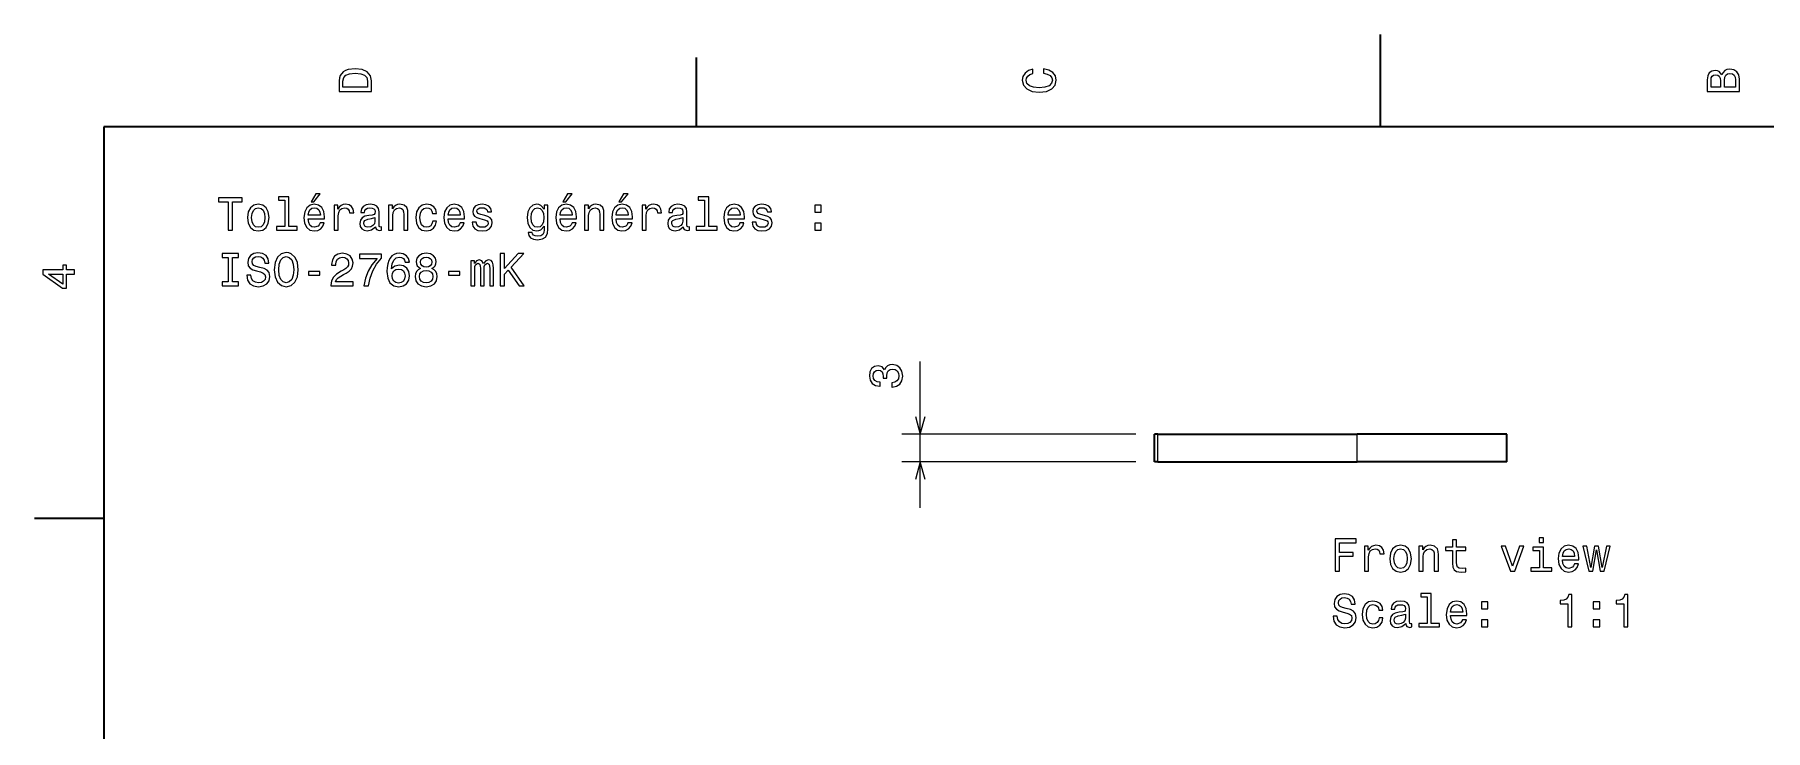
# Model space of a CAD drawing. Extents: x 0 to 297, y 0 to 210.
# Drawn here: x 2.5 to 190.3, y 134.5 to 210 of the extents above; entities that cross this region are included whole.
import ezdxf

# ---------------------------------------------------------------- set-up
doc = ezdxf.new("R2010")
doc.units = 0

msp = doc.modelspace()

# ---------------------------------------------------------------- linework, layer by layer
at = {"color": 7, "lineweight": 35, "ltscale": 0.25}
msp.add_line((148.5, 200), (148.5, 210), dxfattribs=at)
at = {"color": 7, "lineweight": 35, "ltscale": 0.1875}
for p, q in [((74.300003, 200), (74.300003, 207.5)), ((10, 157.5), (2.5, 157.5))]:
    msp.add_line(p, q, dxfattribs=at)
at = {"color": 7, "lineweight": 35}
for p, q in [((287, 200), (10, 200)), ((10, 200), (10, 10)), ((124.349884, 166.655304), (145.983963, 166.655304)), ((124.349884, 163.655304), (145.983963, 163.655304))]:
    msp.add_line(p, q, dxfattribs=at)
at = {"color": 8, "lineweight": 13, "ltscale": 0.397513}
msp.add_line((98.574371, 158.655304), (98.574371, 174.555832), dxfattribs=at)
at = {"color": 8, "lineweight": 13}
for p, q in [((121.97245, 166.655304), (96.574371, 166.655304)), ((121.97245, 163.655304), (96.574371, 163.655304))]:
    msp.add_line(p, q, dxfattribs=at)
at = {"color": 7, "lineweight": 35, "ltscale": 0.009436}
for p, q in [((124.349884, 166.655304), (123.97245, 166.655304)), ((124.349884, 163.655304), (123.97245, 163.655304))]:
    msp.add_line(p, q, dxfattribs=at)
at = {"color": 7, "lineweight": 35, "ltscale": 0.075}
for p, q in [((123.97245, 163.655304), (123.97245, 166.655304)), ((162.209625, 163.655304), (162.209625, 166.655304))]:
    msp.add_line(p, q, dxfattribs=at)
at = {"color": 7, "lineweight": 13, "ltscale": 0.075}
for p, q in [((124.349884, 163.655304), (124.349884, 166.655304)), ((145.983963, 163.655304), (145.983963, 166.655304))]:
    msp.add_line(p, q, dxfattribs=at)
at = {"color": 7, "lineweight": 35, "ltscale": 0.405642}
for p, q in [((162.209625, 166.655304), (145.983963, 166.655304)), ((162.209625, 163.655304), (145.983963, 163.655304))]:
    msp.add_line(p, q, dxfattribs=at)
at = {"color": 7, "lineweight": 13}
for points in [[(35.533215, 204.994965), (35.533215, 203.829971), (39.033215, 203.829971), (39.033215, 204.994965), (38.922264, 205.544678), (38.584366, 205.953171), (38.034657, 206.205338), (37.283215, 206.296112), (36.516644, 206.215424), (36.21405, 206.114563), (35.971977, 205.973343), (35.644165, 205.56485), (35.563473, 205.297562)], [(35.951801, 204.959656), (36.027451, 205.342941), (36.259438, 205.605194), (36.672985, 205.761536), (37.283215, 205.811966), (37.873272, 205.756485), (38.286816, 205.600143), (38.533936, 205.332855), (38.614628, 204.959656), (38.614628, 204.298996), (35.951801, 204.298996)], [(111.93206, 205.817017), (112.35569, 205.716141), (112.658287, 205.549713), (112.844887, 205.317734), (112.905403, 205.045395), (112.814629, 204.71759), (112.54229, 204.460388), (112.098488, 204.28891), (111.483215, 204.233429), (110.872986, 204.28891), (110.424141, 204.455338), (110.151802, 204.71254), (110.055984, 205.045395), (110.106415, 205.287476), (110.247627, 205.494247), (110.474571, 205.655624), (110.787247, 205.766571), (110.787247, 206.245682), (110.308144, 206.094391), (109.94503, 205.832138), (109.718086, 205.474075), (109.637398, 205.045395), (109.763474, 204.510818), (110.116501, 204.10231), (110.696472, 203.840057), (111.483215, 203.749283), (112.269958, 203.840057), (112.84993, 204.10231), (113.208, 204.510818), (113.329041, 205.045395), (113.233215, 205.51442), (112.965927, 205.892654), (112.527161, 206.159943), (111.93206, 206.301163)], [(185.542007, 205.630417), (185.249496, 205.983429), (185.052811, 206.074219), (184.81073, 206.104477), (184.432495, 206.03891), (184.160156, 205.842224), (183.993729, 205.524506), (183.933212, 205.080704), (183.933212, 203.835022), (187.433212, 203.835022), (187.433212, 205.151306), (187.36261, 205.620331), (187.155838, 205.968307), (186.828018, 206.185165), (186.384216, 206.260818), (186.08667, 206.215424), (185.839554, 206.094391), (185.65799, 205.897705)], [(185.385666, 204.984879), (185.385666, 204.298996), (184.351807, 204.298996), (184.351807, 205.025223), (184.382065, 205.297562), (184.472839, 205.489197), (184.629181, 205.605194), (184.86116, 205.645538), (185.093155, 205.600143), (185.254532, 205.479111), (185.355408, 205.272339)], [(187.014618, 205.095825), (187.014618, 204.298996), (185.809296, 204.298996), (185.809296, 205.050446), (185.844589, 205.368164), (185.9505, 205.595108), (186.132065, 205.731277), (186.394302, 205.776657), (186.671692, 205.731277), (186.863327, 205.605194), (186.979324, 205.393372)], [(23.495647, 188.798676), (23.959625, 188.798676), (23.959625, 191.875046), (25.018703, 191.875046), (25.018703, 192.298676), (22.431528, 192.298676), (22.431528, 191.875046), (23.495647, 191.875046)], [(25.588589, 190.150253), (25.669279, 189.534988), (25.901268, 189.0811), (26.269424, 188.798676), (26.76366, 188.70285), (27.252853, 188.798676), (27.621008, 189.07605), (27.852997, 189.529938), (27.938732, 190.150253), (27.852997, 190.765533), (27.621008, 191.224472), (27.252853, 191.501846), (26.76366, 191.602707), (26.269424, 191.501846), (25.901268, 191.219421), (25.669279, 190.765533)], [(29.6383, 192.046509), (29.6383, 189.171875), (28.725475, 189.171875), (28.725475, 188.798676), (30.989883, 188.798676), (30.989883, 189.171875), (30.082104, 189.171875), (30.082104, 192.419708), (28.942333, 192.419708), (28.942333, 192.046509)], [(32.180084, 190.024185), (33.955303, 190.024185), (33.960346, 190.230957), (33.879654, 190.810928), (33.657753, 191.244644), (33.304726, 191.506882), (32.835705, 191.602707), (32.376774, 191.501846), (32.023746, 191.219421), (31.796803, 190.760498), (31.71611, 190.155304), (31.791759, 189.534988), (32.018703, 189.0811), (32.366684, 188.798676), (32.820576, 188.70285), (33.213947, 188.768417), (33.536713, 188.93988), (33.773746, 189.212219), (33.909912, 189.575333), (33.471153, 189.575333), (33.380375, 189.373596), (33.249252, 189.222305), (32.876053, 189.101273), (32.588589, 189.156738), (32.371727, 189.333252), (32.230518, 189.620728), (32.180084, 190.009048)], [(32.487724, 191.875046), (32.785275, 191.875046), (33.486282, 192.732391), (32.992046, 192.732391)], [(34.994209, 188.798676), (35.438011, 188.798676), (35.438011, 190.346939), (35.483398, 190.720139), (35.619568, 190.987442), (35.841469, 191.148819), (36.139019, 191.2043), (36.360924, 191.168991), (36.527348, 191.06813), (36.628212, 190.896652), (36.663517, 190.664673), (37.112366, 190.664673), (37.051846, 191.073166), (36.885418, 191.365677), (36.60804, 191.542191), (36.229797, 191.602707), (35.972595, 191.562363), (35.75069, 191.461502), (35.554005, 191.290024), (35.397667, 191.058044), (35.397667, 191.506882), (34.994209, 191.506882)], [(39.472595, 189.151703), (39.472595, 189.136566), (39.49781, 188.965103), (39.573456, 188.84407), (39.891182, 188.748245), (40.138298, 188.788589), (40.138298, 189.131531), (40.032394, 189.116394), (39.891182, 189.181961), (39.865967, 189.383698), (39.865967, 190.785706), (39.805447, 191.143784), (39.628937, 191.395935), (39.321297, 191.547241), (38.887581, 191.602707), (38.463951, 191.542191), (38.151268, 191.370728), (37.954582, 191.103424), (37.889023, 190.750412), (37.889023, 190.720139), (38.287437, 190.720139), (38.322739, 190.931961), (38.433689, 191.083252), (38.615246, 191.174042), (38.872452, 191.209335), (39.119568, 191.184128), (39.296082, 191.108475), (39.401989, 190.977356), (39.437294, 190.795792), (39.417118, 190.583984), (39.336426, 190.478073), (39.134697, 190.427643), (38.756454, 190.387299), (38.322739, 190.296509), (38.015102, 190.135132), (37.833546, 189.882965), (37.778069, 189.509766), (37.828503, 189.17691), (37.98484, 188.929794), (38.237003, 188.773453), (38.584984, 188.717987), (39.054008, 188.823898)], [(40.899826, 188.798676), (41.343632, 188.798676), (41.343632, 190.362076), (41.389023, 190.720139), (41.535275, 190.982391), (41.762218, 191.143784), (42.064812, 191.2043), (42.306889, 191.15387), (42.458183, 191.0177), (42.533833, 190.790756), (42.559052, 190.488159), (42.559052, 188.798676), (43.002853, 188.798676), (43.002853, 190.578934), (42.982681, 190.937012), (42.891903, 191.234558), (42.594353, 191.506882), (42.130375, 191.602707), (41.873169, 191.567413), (41.656311, 191.471588), (41.469711, 191.310196), (41.323456, 191.093338), (41.323456, 191.506882), (40.899826, 191.506882)], [(45.660637, 190.609192), (46.099396, 190.609192), (46.008617, 191.01265), (45.791759, 191.330383), (45.453865, 191.527069), (45.015102, 191.602707), (44.530952, 191.501846), (44.162796, 191.219421), (43.930809, 190.760498), (43.850117, 190.145218), (43.925766, 189.534988), (44.15271, 189.0811), (44.51078, 188.798676), (44.999973, 188.70285), (45.433693, 188.778503), (45.771587, 188.990311), (46.003574, 189.323166), (46.104439, 189.766968), (45.680809, 189.766968), (45.60516, 189.484558), (45.463951, 189.272736), (45.262222, 189.141617), (45.015102, 189.101273), (44.707466, 189.166824), (44.485565, 189.368561), (44.349396, 189.696365), (44.304008, 190.160339), (44.349396, 190.614243), (44.490608, 190.942047), (44.717552, 191.143784), (45.015102, 191.214386), (45.277351, 191.168991), (45.474037, 191.052994), (45.60516, 190.861359)], [(47.360203, 190.024185), (49.135418, 190.024185), (49.140461, 190.230957), (49.059769, 190.810928), (48.837868, 191.244644), (48.48484, 191.506882), (48.015823, 191.602707), (47.556889, 191.501846), (47.203865, 191.219421), (46.976917, 190.760498), (46.896225, 190.155304), (46.971874, 189.534988), (47.198818, 189.0811), (47.546803, 188.798676), (48.000694, 188.70285), (48.394066, 188.768417), (48.716831, 188.93988), (48.953865, 189.212219), (49.090027, 189.575333), (48.651268, 189.575333), (48.56049, 189.373596), (48.429367, 189.222305), (48.056168, 189.101273), (47.768703, 189.156738), (47.551846, 189.333252), (47.410637, 189.620728), (47.360203, 190.009048)], [(51.334267, 190.377213), (50.90559, 190.478073), (50.587868, 190.59407), (50.48196, 190.8311), (50.512218, 190.997528), (50.618126, 191.118561), (50.789597, 191.194214), (51.036713, 191.224472), (51.273746, 191.194214), (51.460346, 191.103424), (51.581383, 190.96727), (51.631813, 190.785706), (52.065533, 190.785706), (52.065533, 190.795792), (51.989883, 191.123596), (51.783112, 191.380814), (51.460346, 191.542191), (51.036713, 191.602707), (50.60804, 191.542191), (50.295361, 191.375763), (50.098675, 191.128647), (50.038155, 190.815964), (50.083542, 190.513367), (50.224754, 190.301559), (50.456741, 190.150253), (50.79464, 190.044357), (51.288876, 189.923309), (51.591469, 189.797241), (51.672161, 189.696365), (51.702423, 189.545074), (51.657032, 189.358475), (51.535995, 189.21727), (51.33931, 189.12648), (51.077061, 189.096222), (50.799683, 189.12648), (50.597954, 189.232391), (50.461784, 189.40387), (50.406311, 189.6409), (49.977638, 189.6409), (50.048241, 189.237442), (50.255013, 188.944931), (50.582825, 188.768417), (51.036713, 188.70285), (51.51078, 188.768417), (51.858761, 188.944931), (52.070576, 189.227356), (52.146225, 189.595505), (52.090752, 189.913223), (51.93441, 190.130081), (51.677204, 190.271301)], [(58.188011, 188.919708), (58.188011, 191.506882), (57.764378, 191.506882), (57.764378, 191.06813), (57.416397, 191.466537), (57.204578, 191.567413), (56.967548, 191.602707), (56.538876, 191.501846), (56.20602, 191.219421), (55.989162, 190.765533), (55.913513, 190.155304), (55.989162, 189.540024), (56.20602, 189.086136), (56.538876, 188.798676), (56.967548, 188.70285), (57.209621, 188.738159), (57.411354, 188.828934), (57.764378, 189.212219), (57.764378, 188.828934), (57.724033, 188.526337), (57.613083, 188.309479), (57.401264, 188.183395), (57.083542, 188.138016), (56.806164, 188.168274), (56.609478, 188.243927), (56.493484, 188.375046), (56.458183, 188.551559), (56.029507, 188.551559), (56.029507, 188.531387), (56.09507, 188.208618), (56.296799, 187.966537), (56.619564, 187.810196), (57.058327, 187.75473), (57.582821, 187.830383), (57.930805, 188.042191), (58.127491, 188.410355)], [(59.504292, 190.024185), (61.279507, 190.024185), (61.28455, 190.230957), (61.203857, 190.810928), (60.981956, 191.244644), (60.628929, 191.506882), (60.159912, 191.602707), (59.700977, 191.501846), (59.34795, 191.219421), (59.121006, 190.760498), (59.040314, 190.155304), (59.115963, 189.534988), (59.342907, 189.0811), (59.690891, 188.798676), (60.144779, 188.70285), (60.538155, 188.768417), (60.86092, 188.93988), (61.09795, 189.212219), (61.234119, 189.575333), (60.795357, 189.575333), (60.704578, 189.373596), (60.573456, 189.222305), (60.200256, 189.101273), (59.912792, 189.156738), (59.695934, 189.333252), (59.554722, 189.620728), (59.504292, 190.009048)], [(59.811928, 191.875046), (60.109478, 191.875046), (60.810486, 192.732391), (60.31625, 192.732391)], [(62.151985, 188.798676), (62.595787, 188.798676), (62.595787, 190.362076), (62.641178, 190.720139), (62.78743, 190.982391), (63.014378, 191.143784), (63.316971, 191.2043), (63.559044, 191.15387), (63.710342, 191.0177), (63.785992, 190.790756), (63.811207, 190.488159), (63.811207, 188.798676), (64.255013, 188.798676), (64.255013, 190.578934), (64.234833, 190.937012), (64.144058, 191.234558), (63.846508, 191.506882), (63.382534, 191.602707), (63.125328, 191.567413), (62.90847, 191.471588), (62.72187, 191.310196), (62.575615, 191.093338), (62.575615, 191.506882), (62.151985, 191.506882)], [(65.57634, 190.024185), (67.351547, 190.024185), (67.356598, 190.230957), (67.275902, 190.810928), (67.054001, 191.244644), (66.700974, 191.506882), (66.231956, 191.602707), (65.773026, 191.501846), (65.419998, 191.219421), (65.193054, 190.760498), (65.112358, 190.155304), (65.188004, 189.534988), (65.414948, 189.0811), (65.762939, 188.798676), (66.216827, 188.70285), (66.610199, 188.768417), (66.932968, 188.93988), (67.169998, 189.212219), (67.306168, 189.575333), (66.867401, 189.575333), (66.776627, 189.373596), (66.6455, 189.222305), (66.272301, 189.101273), (65.984833, 189.156738), (65.767975, 189.333252), (65.62677, 189.620728), (65.57634, 190.009048)], [(65.883972, 191.875046), (66.181519, 191.875046), (66.88253, 192.732391), (66.38829, 192.732391)], [(68.390457, 188.798676), (68.834259, 188.798676), (68.834259, 190.346939), (68.879654, 190.720139), (69.015816, 190.987442), (69.237717, 191.148819), (69.535263, 191.2043), (69.757172, 191.168991), (69.923599, 191.06813), (70.02446, 190.896652), (70.059769, 190.664673), (70.508606, 190.664673), (70.44809, 191.073166), (70.281662, 191.365677), (70.004288, 191.542191), (69.626045, 191.602707), (69.368843, 191.562363), (69.146942, 191.461502), (68.950256, 191.290024), (68.793915, 191.058044), (68.793915, 191.506882), (68.390457, 191.506882)], [(72.868835, 189.151703), (72.868835, 189.136566), (72.894058, 188.965103), (72.969704, 188.84407), (73.28743, 188.748245), (73.534546, 188.788589), (73.534546, 189.131531), (73.428635, 189.116394), (73.28743, 189.181961), (73.262207, 189.383698), (73.262207, 190.785706), (73.201691, 191.143784), (73.025177, 191.395935), (72.717545, 191.547241), (72.283829, 191.602707), (71.860199, 191.542191), (71.547516, 191.370728), (71.35083, 191.103424), (71.285263, 190.750412), (71.285263, 190.720139), (71.683685, 190.720139), (71.718987, 190.931961), (71.829941, 191.083252), (72.01149, 191.174042), (72.268692, 191.209335), (72.515816, 191.184128), (72.692329, 191.108475), (72.798233, 190.977356), (72.833542, 190.795792), (72.81337, 190.583984), (72.732674, 190.478073), (72.530945, 190.427643), (72.152702, 190.387299), (71.718987, 190.296509), (71.411346, 190.135132), (71.229797, 189.882965), (71.174316, 189.509766), (71.224747, 189.17691), (71.381088, 188.929794), (71.633255, 188.773453), (71.981232, 188.717987), (72.450256, 188.823898)], [(75.178635, 192.046509), (75.178635, 189.171875), (74.265816, 189.171875), (74.265816, 188.798676), (76.530228, 188.798676), (76.530228, 189.171875), (75.622444, 189.171875), (75.622444, 192.419708), (74.482674, 192.419708), (74.482674, 192.046509)], [(77.720428, 190.024185), (79.495636, 190.024185), (79.500687, 190.230957), (79.419991, 190.810928), (79.19809, 191.244644), (78.845062, 191.506882), (78.376045, 191.602707), (77.917114, 191.501846), (77.564087, 191.219421), (77.337143, 190.760498), (77.256447, 190.155304), (77.332092, 189.534988), (77.559036, 189.0811), (77.907028, 188.798676), (78.360916, 188.70285), (78.754288, 188.768417), (79.077057, 188.93988), (79.314087, 189.212219), (79.450256, 189.575333), (79.01149, 189.575333), (78.920715, 189.373596), (78.789589, 189.222305), (78.416389, 189.101273), (78.128922, 189.156738), (77.912064, 189.333252), (77.770859, 189.620728), (77.720428, 190.009048)], [(81.694489, 190.377213), (81.265808, 190.478073), (80.94809, 190.59407), (80.842178, 190.8311), (80.872437, 190.997528), (80.978348, 191.118561), (81.149818, 191.194214), (81.396935, 191.224472), (81.633972, 191.194214), (81.820572, 191.103424), (81.941605, 190.96727), (81.992035, 190.785706), (82.425751, 190.785706), (82.425751, 190.795792), (82.350105, 191.123596), (82.143333, 191.380814), (81.820572, 191.542191), (81.396935, 191.602707), (80.968262, 191.542191), (80.655579, 191.375763), (80.458893, 191.128647), (80.398376, 190.815964), (80.443771, 190.513367), (80.584976, 190.301559), (80.816963, 190.150253), (81.154861, 190.044357), (81.649094, 189.923309), (81.951691, 189.797241), (82.032379, 189.696365), (82.062637, 189.545074), (82.017258, 189.358475), (81.896217, 189.21727), (81.699532, 189.12648), (81.437286, 189.096222), (81.159904, 189.12648), (80.958176, 189.232391), (80.822006, 189.40387), (80.766533, 189.6409), (80.33786, 189.6409), (80.408463, 189.237442), (80.615234, 188.944931), (80.943047, 188.768417), (81.396935, 188.70285), (81.871002, 188.768417), (82.218979, 188.944931), (82.430801, 189.227356), (82.506447, 189.595505), (82.450974, 189.913223), (82.294632, 190.130081), (82.03743, 190.271301)], [(87.136131, 190.755447), (87.832092, 190.755447), (87.832092, 191.506882), (87.136131, 191.506882)], [(26.042479, 190.155304), (26.087868, 190.609192), (26.229078, 190.937012), (26.456024, 191.138733), (26.76366, 191.209335), (27.066254, 191.138733), (27.2932, 190.942047), (27.43441, 190.609192), (27.48484, 190.155304), (27.43441, 189.696365), (27.2932, 189.36351), (27.066254, 189.161789), (26.76366, 189.096222), (26.456024, 189.161789), (26.229078, 189.36351), (26.087868, 189.696365)], [(32.180084, 190.397385), (32.235561, 190.745361), (32.371727, 191.002563), (32.578503, 191.158905), (32.850838, 191.214386), (33.118126, 191.158905), (33.324898, 191.002563), (33.450981, 190.745361), (33.496368, 190.397385)], [(39.422161, 189.746796), (39.361641, 189.484558), (39.20026, 189.282822), (38.958183, 189.151703), (38.660637, 189.106308), (38.468994, 189.131531), (38.332825, 189.212219), (38.247089, 189.353424), (38.221874, 189.55011), (38.242046, 189.726624), (38.322739, 189.852707), (38.645504, 189.993927), (39.054008, 190.054443), (39.422161, 190.175476)], [(47.360203, 190.397385), (47.41568, 190.745361), (47.551846, 191.002563), (47.758617, 191.158905), (48.030952, 191.214386), (48.298241, 191.158905), (48.505013, 191.002563), (48.631096, 190.745361), (48.676483, 190.397385)], [(56.372448, 190.155304), (56.417835, 190.604156), (56.554005, 190.937012), (56.76582, 191.133698), (57.048241, 191.2043), (57.345791, 191.133698), (57.567692, 190.937012), (57.703861, 190.604156), (57.754292, 190.155304), (57.703861, 189.696365), (57.567692, 189.368561), (57.345791, 189.166824), (57.048241, 189.101273), (56.76582, 189.166824), (56.554005, 189.368561), (56.417835, 189.701416)], [(59.504292, 190.397385), (59.559765, 190.745361), (59.695934, 191.002563), (59.902706, 191.158905), (60.175041, 191.214386), (60.442333, 191.158905), (60.649105, 191.002563), (60.775185, 190.745361), (60.820572, 190.397385)], [(65.57634, 190.397385), (65.631805, 190.745361), (65.767975, 191.002563), (65.974747, 191.158905), (66.247086, 191.214386), (66.514374, 191.158905), (66.721146, 191.002563), (66.847229, 190.745361), (66.892616, 190.397385)], [(72.818405, 189.746796), (72.757889, 189.484558), (72.596512, 189.282822), (72.354431, 189.151703), (72.056885, 189.106308), (71.865234, 189.131531), (71.729073, 189.212219), (71.643341, 189.353424), (71.618118, 189.55011), (71.63829, 189.726624), (71.718987, 189.852707), (72.041748, 189.993927), (72.450256, 190.054443), (72.818405, 190.175476)], [(77.720428, 190.397385), (77.775894, 190.745361), (77.912064, 191.002563), (78.118835, 191.158905), (78.391174, 191.214386), (78.658463, 191.158905), (78.865234, 191.002563), (78.991318, 190.745361), (79.036705, 190.397385)], [(87.136131, 188.798676), (87.832092, 188.798676), (87.832092, 189.55011), (87.136131, 189.55011)], [(23.495647, 183.175476), (22.850115, 183.175476), (22.850115, 182.751846), (24.605158, 182.751846), (24.605158, 183.175476), (23.959625, 183.175476), (23.959625, 185.828217), (24.605158, 185.828217), (24.605158, 186.251846), (22.850115, 186.251846), (22.850115, 185.828217), (23.495647, 185.828217)], [(25.966829, 183.906738), (25.507896, 183.906738), (25.608761, 183.372162), (25.860922, 182.97879), (26.24925, 182.74176), (26.773746, 182.656021), (27.2932, 182.73671), (27.681526, 182.958618), (27.928646, 183.306595), (28.019424, 183.765533), (27.943775, 184.179077), (27.73196, 184.446365), (27.389019, 184.622879), (26.930086, 184.754013), (26.536715, 184.849823), (26.27951, 184.960785), (26.133257, 185.122162), (26.087868, 185.374329), (26.133257, 185.601273), (26.264381, 185.772736), (26.46611, 185.888733), (26.743486, 185.929077), (27.025908, 185.878647), (27.24781, 185.742477), (27.394064, 185.515533), (27.464668, 185.207901), (27.923603, 185.207901), (27.923603, 185.217987), (27.842911, 185.692047), (27.605879, 186.045074), (27.232681, 186.266983), (26.728357, 186.342621), (26.274467, 186.266983), (25.92144, 186.055161), (25.694496, 185.727356), (25.613804, 185.303726), (25.679365, 184.925476), (25.871008, 184.668274), (26.173603, 184.496796), (26.587147, 184.365677), (26.995647, 184.24968), (27.303286, 184.138733), (27.489885, 183.977356), (27.555447, 183.715103), (27.494928, 183.447815), (27.338589, 183.246078), (27.101557, 183.119995), (26.793919, 183.079651), (26.450979, 183.135132), (26.188732, 183.296509), (26.022305, 183.558762)], [(28.503574, 184.501846), (28.594353, 183.715103), (28.8566, 183.135132), (29.2651, 182.777069), (29.799683, 182.656021), (30.329222, 182.777069), (30.742767, 183.135132), (30.999971, 183.715103), (31.095793, 184.501846), (30.999971, 185.283554), (30.889019, 185.601273), (30.742767, 185.863525), (30.329222, 186.221588), (30.077061, 186.312363), (29.799683, 186.347672), (29.260057, 186.221588), (28.851557, 185.868561), (28.594353, 185.288589)], [(28.987724, 184.501846), (29.0432, 185.112076), (29.209625, 185.560928), (29.466831, 185.833252), (29.799683, 185.929077), (30.127493, 185.833252), (30.384697, 185.555878), (30.551125, 185.10704), (30.611643, 184.501846), (30.551125, 183.891617), (30.384697, 183.442764), (30.127493, 183.170441), (29.799683, 183.079651), (29.466831, 183.170441), (29.209625, 183.442764), (29.0432, 183.886566)], [(34.641182, 182.751846), (37.046803, 182.751846), (37.046803, 183.185562), (35.145504, 183.185562), (35.251411, 183.422592), (35.432968, 183.619278), (35.992767, 183.977356), (36.290318, 184.128647), (36.623169, 184.345505), (36.860203, 184.597672), (36.996368, 184.895218), (37.046803, 185.233109), (36.961067, 185.656738), (36.724037, 185.989594), (36.360924, 186.201416), (35.891903, 186.277069), (35.407753, 186.19133), (35.039597, 185.9543), (34.802567, 185.57605), (34.721874, 185.076767), (34.721874, 185.006165), (35.180809, 185.006165), (35.180809, 185.046509), (35.226196, 185.38945), (35.362366, 185.641617), (35.579224, 185.802994), (35.866684, 185.858475), (36.159195, 185.808044), (36.376053, 185.681961), (36.517262, 185.485275), (36.567696, 185.238159), (36.532394, 185.006165), (36.436569, 184.809479), (36.275188, 184.638016), (36.053284, 184.48671), (35.755737, 184.325333), (35.261497, 184.01265), (34.913517, 183.679794), (34.706745, 183.276337), (34.641182, 182.766983)], [(38.206745, 182.751846), (38.71611, 182.751846), (38.882538, 183.583984), (39.175041, 184.360641), (39.588589, 185.081818), (40.128212, 185.757614), (40.128212, 186.176193), (37.727638, 186.176193), (37.727638, 185.71727), (39.644066, 185.71727), (39.08931, 185.036423), (38.670723, 184.325333), (38.378212, 183.568848)], [(43.154152, 185.308762), (43.058327, 185.71727), (42.836426, 186.019852), (42.493488, 186.211502), (42.049683, 186.277069), (41.752132, 186.24176), (41.494926, 186.145935), (41.267982, 185.989594), (41.07634, 185.7677), (40.925041, 185.490326), (40.814095, 185.15242), (40.743488, 184.754013), (40.723312, 184.305161), (40.804008, 183.58902), (41.051125, 183.069565), (41.449539, 182.756897), (41.994209, 182.650986), (42.483398, 182.74176), (42.856598, 182.97879), (43.098675, 183.35199), (43.18441, 183.82605), (43.098675, 184.305161), (42.866684, 184.673309), (42.508617, 184.905304), (42.064812, 184.985992), (41.585709, 184.885132), (41.227638, 184.597672), (41.303284, 185.15242), (41.464668, 185.550842), (41.711784, 185.787872), (42.054726, 185.868561), (42.306889, 185.828217), (42.498531, 185.722305), (42.624611, 185.545792), (42.690174, 185.308762)], [(44.354439, 184.638016), (44.097237, 184.496796), (43.920723, 184.30011), (43.809769, 184.052994), (43.774467, 183.755447), (43.85516, 183.306595), (44.087151, 182.958618), (44.465393, 182.73671), (44.979797, 182.650986), (45.489166, 182.73671), (45.867409, 182.958618), (46.099396, 183.306595), (46.185131, 183.755447), (46.144783, 184.052994), (46.038879, 184.30011), (45.857323, 184.496796), (45.60516, 184.638016), (45.806889, 184.759048), (45.948097, 184.925476), (46.033836, 185.127213), (46.064095, 185.374329), (45.983402, 185.732391), (45.771587, 186.019852), (45.428646, 186.206451), (44.979797, 186.277069), (44.525909, 186.206451), (44.182968, 186.019852), (43.96611, 185.732391), (43.890465, 185.374329), (43.91568, 185.127213), (44.001411, 184.925476)], [(44.369568, 185.333984), (44.409916, 185.555878), (44.530952, 185.727356), (44.722595, 185.833252), (44.979797, 185.873611), (45.23196, 185.833252), (45.423603, 185.727356), (45.54464, 185.555878), (45.590031, 185.333984), (45.54464, 185.10704), (45.423603, 184.930527), (45.23196, 184.814529), (44.979797, 184.779221), (44.722595, 184.819565), (44.530952, 184.930527), (44.409916, 185.10704)], [(52.993484, 182.751846), (53.457462, 182.751846), (53.457462, 183.997528), (53.87101, 184.44133), (55.046078, 182.751846), (55.61092, 182.751846), (54.198818, 184.779221), (55.570576, 186.251846), (54.955303, 186.251846), (53.457462, 184.632965), (53.457462, 186.251846), (52.993484, 186.251846)], [(6.833213, 184.02739), (6.833213, 184.481277), (5.965778, 184.481277), (5.965778, 184.98056), (5.56232, 184.98056), (5.56232, 184.481277), (3.408862, 184.481277), (3.408862, 184.022339), (5.521974, 182.489197), (5.965778, 182.489197), (5.965778, 184.02739)], [(5.56232, 182.912827), (3.993876, 184.02739), (5.56232, 184.02739)], [(32.225475, 183.906738), (33.445938, 183.906738), (33.445938, 184.305161), (32.225475, 184.305161)], [(42.695217, 183.821014), (42.63974, 183.503281), (42.498531, 183.261215), (42.271584, 183.099823), (41.989166, 183.049393), (41.691612, 183.099823), (41.464668, 183.256165), (41.318413, 183.498245), (41.273026, 183.815964), (41.323456, 184.128647), (41.464668, 184.365677), (41.696655, 184.516983), (42.009338, 184.572449), (42.28167, 184.516983), (42.498531, 184.370728), (42.63974, 184.133698)], [(44.258617, 183.765533), (44.304008, 184.032822), (44.45026, 184.234558), (44.677208, 184.365677), (44.979797, 184.411072), (45.277351, 184.365677), (45.504295, 184.234558), (45.650551, 184.032822), (45.700981, 183.765533), (45.650551, 183.478073), (45.504295, 183.261215), (45.277351, 183.119995), (44.979797, 183.074615), (44.677208, 183.119995), (44.45026, 183.261215), (44.304008, 183.478073)], [(47.405594, 183.906738), (48.626053, 183.906738), (48.626053, 184.305161), (47.405594, 184.305161)], [(49.831383, 182.751846), (50.239883, 182.751846), (50.239883, 184.562363), (50.265099, 184.834702), (50.340752, 185.031387), (50.456741, 185.147385), (50.60804, 185.192764), (50.72908, 185.15242), (50.809769, 185.051559), (50.850113, 184.880081), (50.865242, 184.653137), (50.865242, 182.751846), (51.248528, 182.751846), (51.248528, 184.562363), (51.273746, 184.829651), (51.349396, 185.026337), (51.470432, 185.147385), (51.621727, 185.192764), (51.742767, 185.15242), (51.823456, 185.051559), (51.87389, 184.653137), (51.87389, 182.751846), (52.282394, 182.751846), (52.282394, 184.622879), (52.257175, 185.011215), (52.176483, 185.308762), (52.015099, 185.490326), (51.752853, 185.555878), (51.445213, 185.455017), (51.208183, 185.162506), (51.021584, 185.449966), (50.708904, 185.555878), (50.42144, 185.455017), (50.224754, 185.172592), (50.224754, 185.460052), (49.831383, 185.460052)], [(143.57518, 151.798676), (144.044205, 151.798676), (144.044205, 153.407471), (145.51683, 153.407471), (145.51683, 153.82605), (144.044205, 153.82605), (144.044205, 154.875046), (145.854721, 154.875046), (145.854721, 155.298676), (143.57518, 155.298676)], [(146.767548, 151.798676), (147.211349, 151.798676), (147.211349, 153.346939), (147.256744, 153.720139), (147.392914, 153.987442), (147.614807, 154.148819), (147.912354, 154.2043), (148.134262, 154.168991), (148.30069, 154.06813), (148.40155, 153.896652), (148.436859, 153.664673), (148.885696, 153.664673), (148.82518, 154.073166), (148.658752, 154.365677), (148.381378, 154.542191), (148.003143, 154.602707), (147.745926, 154.562363), (147.524033, 154.461502), (147.327347, 154.290024), (147.171005, 154.058044), (147.171005, 154.506882), (146.767548, 154.506882)], [(149.506012, 153.150253), (149.586716, 152.534988), (149.818695, 152.0811), (150.186859, 151.798676), (150.681091, 151.70285), (151.170288, 151.798676), (151.538437, 152.07605), (151.770432, 152.529938), (151.856171, 153.150253), (151.770432, 153.765533), (151.538437, 154.224472), (151.170288, 154.501846), (150.681091, 154.602707), (150.186859, 154.501846), (149.818695, 154.219421), (149.586716, 153.765533)], [(149.959915, 153.155304), (150.005295, 153.609192), (150.146515, 153.937012), (150.373459, 154.138733), (150.681091, 154.209335), (150.983688, 154.138733), (151.210632, 153.942047), (151.351837, 153.609192), (151.402267, 153.155304), (151.351837, 152.696365), (151.210632, 152.36351), (150.983688, 152.161789), (150.681091, 152.096222), (150.373459, 152.161789), (150.146515, 152.36351), (150.005295, 152.696365)], [(152.673172, 151.798676), (153.116974, 151.798676), (153.116974, 153.362076), (153.162354, 153.720139), (153.308609, 153.982391), (153.535553, 154.143784), (153.83815, 154.2043), (154.080231, 154.15387), (154.231522, 154.0177), (154.307175, 153.790756), (154.332382, 153.488159), (154.332382, 151.798676), (154.776199, 151.798676), (154.776199, 153.578934), (154.756012, 153.937012), (154.665237, 154.234558), (154.367691, 154.506882), (153.903717, 154.602707), (153.646515, 154.567413), (153.429657, 154.471588), (153.243057, 154.310196), (153.096802, 154.093338), (153.096802, 154.506882), (152.673172, 154.506882)], [(156.304291, 154.037872), (156.304291, 152.681244), (156.334549, 152.242477), (156.475754, 151.93988), (156.758179, 151.763367), (157.237289, 151.70285), (157.76178, 151.728073), (157.76178, 152.111359), (157.378494, 152.0811), (157.030518, 152.121445), (156.843918, 152.247528), (156.763229, 152.459335), (156.748093, 152.756882), (156.748093, 154.037872), (157.76178, 154.037872), (157.76178, 154.416107), (156.748093, 154.416107), (156.748093, 155.207901), (156.304291, 155.207901), (156.304291, 154.416107), (155.53772, 154.416107), (155.53772, 154.037872)], [(162.593201, 151.798676), (163.06221, 151.798676), (164.05069, 154.506882), (163.591751, 154.506882), (162.830231, 152.323166), (162.053574, 154.506882), (161.5896, 154.506882)], [(166.173889, 152.171875), (166.173889, 154.416107), (165.034119, 154.416107), (165.034119, 154.037872), (165.730087, 154.037872), (165.730087, 152.171875), (164.822296, 152.171875), (164.822296, 151.798676), (167.091751, 151.798676), (167.091751, 152.171875)], [(166.189026, 155.419708), (165.720001, 155.419708), (165.720001, 154.91539), (166.189026, 154.91539)], [(168.241608, 153.024185), (170.01683, 153.024185), (170.021866, 153.230957), (169.941177, 153.810928), (169.719269, 154.244644), (169.366257, 154.506882), (168.897232, 154.602707), (168.438293, 154.501846), (168.085266, 154.219421), (167.858322, 153.760498), (167.777634, 153.155304), (167.853287, 152.534988), (168.080231, 152.0811), (168.428207, 151.798676), (168.882095, 151.70285), (169.275467, 151.768417), (169.598236, 151.93988), (169.835266, 152.212219), (169.971436, 152.575333), (169.532684, 152.575333), (169.441895, 152.373596), (169.310776, 152.222305), (168.937576, 152.101273), (168.650116, 152.156738), (168.433258, 152.333252), (168.292038, 152.620728), (168.241608, 153.009048)], [(168.241608, 153.397385), (168.297089, 153.745361), (168.433258, 154.002563), (168.64003, 154.158905), (168.912354, 154.214386), (169.179657, 154.158905), (169.386429, 154.002563), (169.512512, 153.745361), (169.557892, 153.397385)], [(171.5298, 151.798676), (171.933258, 154.098389), (172.336716, 151.798676), (172.760345, 151.798676), (173.426056, 154.506882), (172.997375, 154.506882), (172.548523, 152.207184), (172.150116, 154.506882), (171.711349, 154.506882), (171.312927, 152.207184), (170.86409, 154.506882), (170.44046, 154.506882), (171.106171, 151.798676)], [(143.81221, 146.906738), (143.353287, 146.906738), (143.454147, 146.372162), (143.706314, 145.97879), (144.094635, 145.74176), (144.619125, 145.656021), (145.13858, 145.73671), (145.526917, 145.958618), (145.774033, 146.306595), (145.864807, 146.765533), (145.789154, 147.179077), (145.577347, 147.446365), (145.234406, 147.622879), (144.775467, 147.754013), (144.382095, 147.849823), (144.124893, 147.960785), (143.978638, 148.122162), (143.933258, 148.374329), (143.978638, 148.601273), (144.109772, 148.772736), (144.311493, 148.888733), (144.588867, 148.929077), (144.871292, 148.878647), (145.093201, 148.742477), (145.239456, 148.515533), (145.310059, 148.207901), (145.768982, 148.207901), (145.768982, 148.217987), (145.688293, 148.692047), (145.451263, 149.045074), (145.078064, 149.266983), (144.573746, 149.342621), (144.119858, 149.266983), (143.76683, 149.055161), (143.539886, 148.727356), (143.459183, 148.303726), (143.52475, 147.925476), (143.7164, 147.668274), (144.018982, 147.496796), (144.432526, 147.365677), (144.841034, 147.24968), (145.148666, 147.138733), (145.335266, 146.977356), (145.400833, 146.715103), (145.340317, 146.447815), (145.183975, 146.246078), (144.946945, 146.119995), (144.639297, 146.079651), (144.296371, 146.135132), (144.034119, 146.296509), (143.867691, 146.558762)], [(148.325897, 147.562363), (148.764664, 147.562363), (148.673889, 147.96582), (148.457031, 148.283554), (148.119125, 148.48024), (147.680374, 148.555878), (147.196228, 148.455017), (146.828064, 148.172592), (146.596085, 147.713669), (146.515381, 147.098389), (146.591034, 146.488159), (146.817978, 146.034271), (147.176056, 145.751846), (147.665237, 145.656021), (148.098953, 145.731674), (148.436859, 145.943481), (148.668839, 146.276337), (148.769714, 146.720139), (148.346085, 146.720139), (148.270432, 146.437729), (148.129211, 146.225906), (147.92749, 146.094788), (147.680374, 146.054443), (147.372742, 146.119995), (147.150833, 146.321732), (147.014664, 146.649536), (146.969269, 147.113525), (147.014664, 147.567413), (147.155869, 147.895218), (147.382828, 148.096954), (147.680374, 148.167557), (147.942612, 148.122162), (148.139313, 148.006165), (148.270432, 147.814529)], [(151.245941, 146.104874), (151.245941, 146.089737), (151.271149, 145.918274), (151.346802, 145.797241), (151.66452, 145.701416), (151.911636, 145.74176), (151.911636, 146.084702), (151.805725, 146.069565), (151.66452, 146.135132), (151.639313, 146.336868), (151.639313, 147.738876), (151.578781, 148.096954), (151.402267, 148.349106), (151.094635, 148.500412), (150.660919, 148.555878), (150.237289, 148.495361), (149.924606, 148.323898), (149.727921, 148.056595), (149.662354, 147.703583), (149.662354, 147.673309), (150.060776, 147.673309), (150.096085, 147.885132), (150.207031, 148.036423), (150.38858, 148.127213), (150.645782, 148.162506), (150.892914, 148.137299), (151.069427, 148.061646), (151.175323, 147.930527), (151.210632, 147.748962), (151.19046, 147.537155), (151.109772, 147.431244), (150.908035, 147.380814), (150.5298, 147.340469), (150.096085, 147.24968), (149.788437, 147.088303), (149.606888, 146.836136), (149.551407, 146.462936), (149.601837, 146.130081), (149.758179, 145.882965), (150.010345, 145.726624), (150.358322, 145.671158), (150.827347, 145.777069)], [(153.555725, 148.99968), (153.555725, 146.125046), (152.642914, 146.125046), (152.642914, 145.751846), (154.907318, 145.751846), (154.907318, 146.125046), (153.999542, 146.125046), (153.999542, 149.372879), (152.859772, 149.372879), (152.859772, 148.99968)], [(156.097519, 146.977356), (157.872742, 146.977356), (157.877777, 147.184128), (157.797089, 147.764099), (157.57518, 148.197815), (157.222153, 148.460052), (156.753143, 148.555878), (156.294205, 148.455017), (155.941177, 148.172592), (155.714233, 147.713669), (155.633545, 147.108475), (155.709198, 146.488159), (155.936142, 146.034271), (156.284119, 145.751846), (156.738007, 145.656021), (157.131378, 145.721588), (157.454147, 145.893051), (157.691177, 146.16539), (157.827347, 146.528503), (157.38858, 146.528503), (157.297806, 146.326767), (157.166687, 146.175476), (156.793488, 146.054443), (156.506012, 146.109909), (156.289154, 146.286423), (156.147949, 146.573898), (156.097519, 146.962219)], [(159.441177, 147.708618), (160.137146, 147.708618), (160.137146, 148.460052), (159.441177, 148.460052)], [(168.806458, 145.751846), (169.265381, 145.751846), (169.265381, 149.277069), (168.922455, 149.277069), (168.831665, 148.969421), (168.650116, 148.76265), (168.372742, 148.641617), (167.989456, 148.601273), (167.989456, 148.243195), (168.806458, 148.243195)], [(171.585266, 147.708618), (172.281235, 147.708618), (172.281235, 148.460052), (171.585266, 148.460052)], [(174.878494, 145.751846), (175.337433, 145.751846), (175.337433, 149.277069), (174.994492, 149.277069), (174.903717, 148.969421), (174.722153, 148.76265), (174.444778, 148.641617), (174.061493, 148.601273), (174.061493, 148.243195), (174.878494, 148.243195)], [(151.195496, 146.699966), (151.134979, 146.437729), (150.973602, 146.235992), (150.731522, 146.104874), (150.433975, 146.059479), (150.242325, 146.084702), (150.106171, 146.16539), (150.020432, 146.306595), (149.995209, 146.503281), (150.015381, 146.679794), (150.096085, 146.805878), (150.418839, 146.947098), (150.827347, 147.007614), (151.195496, 147.128647)], [(156.097519, 147.350555), (156.153, 147.698532), (156.289154, 147.955734), (156.495941, 148.112076), (156.768265, 148.167557), (157.035553, 148.112076), (157.242325, 147.955734), (157.368408, 147.698532), (157.413803, 147.350555)], [(159.441177, 145.751846), (160.137146, 145.751846), (160.137146, 146.503281), (159.441177, 146.503281)], [(171.585266, 145.751846), (172.281235, 145.751846), (172.281235, 146.503281), (171.585266, 146.503281)]]:
    msp.add_lwpolyline(points, close=True, dxfattribs=at)
at = {"color": 8, "lineweight": 13}
msp.add_lwpolyline([(95.474953, 171.766937), (95.510254, 171.766937), (95.9944, 171.847626), (96.357513, 172.084656), (96.589508, 172.457855), (96.67524, 172.952087), (96.589508, 173.476593), (96.367599, 173.869965), (96.014572, 174.122116), (95.560684, 174.212891), (95.263138, 174.172546), (95.021057, 174.0616), (94.834457, 173.880051), (94.698296, 173.63797), (94.425964, 173.965775), (93.992241, 174.081772), (93.598869, 174.006134), (93.301315, 173.789261), (93.114716, 173.436249), (93.049164, 172.952087), (93.129852, 172.498199), (93.351753, 172.150223), (93.704773, 171.923279), (94.173798, 171.847626), (94.209106, 171.847626), (94.209106, 172.296478), (93.886337, 172.336823), (93.654343, 172.467941), (93.513138, 172.679764), (93.462708, 172.97731), (93.503052, 173.239563), (93.608955, 173.431198), (93.780426, 173.547195), (94.012421, 173.592575), (94.259537, 173.547195), (94.425964, 173.426147), (94.526825, 173.21434), (94.557083, 172.92688), (94.55204, 172.730194), (94.950455, 172.730194), (94.940369, 172.97731), (94.985764, 173.295029), (95.106796, 173.532059), (95.303482, 173.673279), (95.560684, 173.723709), (95.853195, 173.668228), (96.070053, 173.521973), (96.206223, 173.289993), (96.25161, 172.982346), (96.201172, 172.664627), (96.049881, 172.432632), (95.8078, 172.286392), (95.474953, 172.230911)], close=True, dxfattribs=at)
for points in [[(98.056732, 168.587158), (98.574371, 166.655304), (99.09201, 168.587158)], [(99.09201, 161.72345), (98.574371, 163.655304), (98.056732, 161.72345)]]:
    msp.add_lwpolyline(points, dxfattribs=at)

doc.saveas('drawing.dxf')
